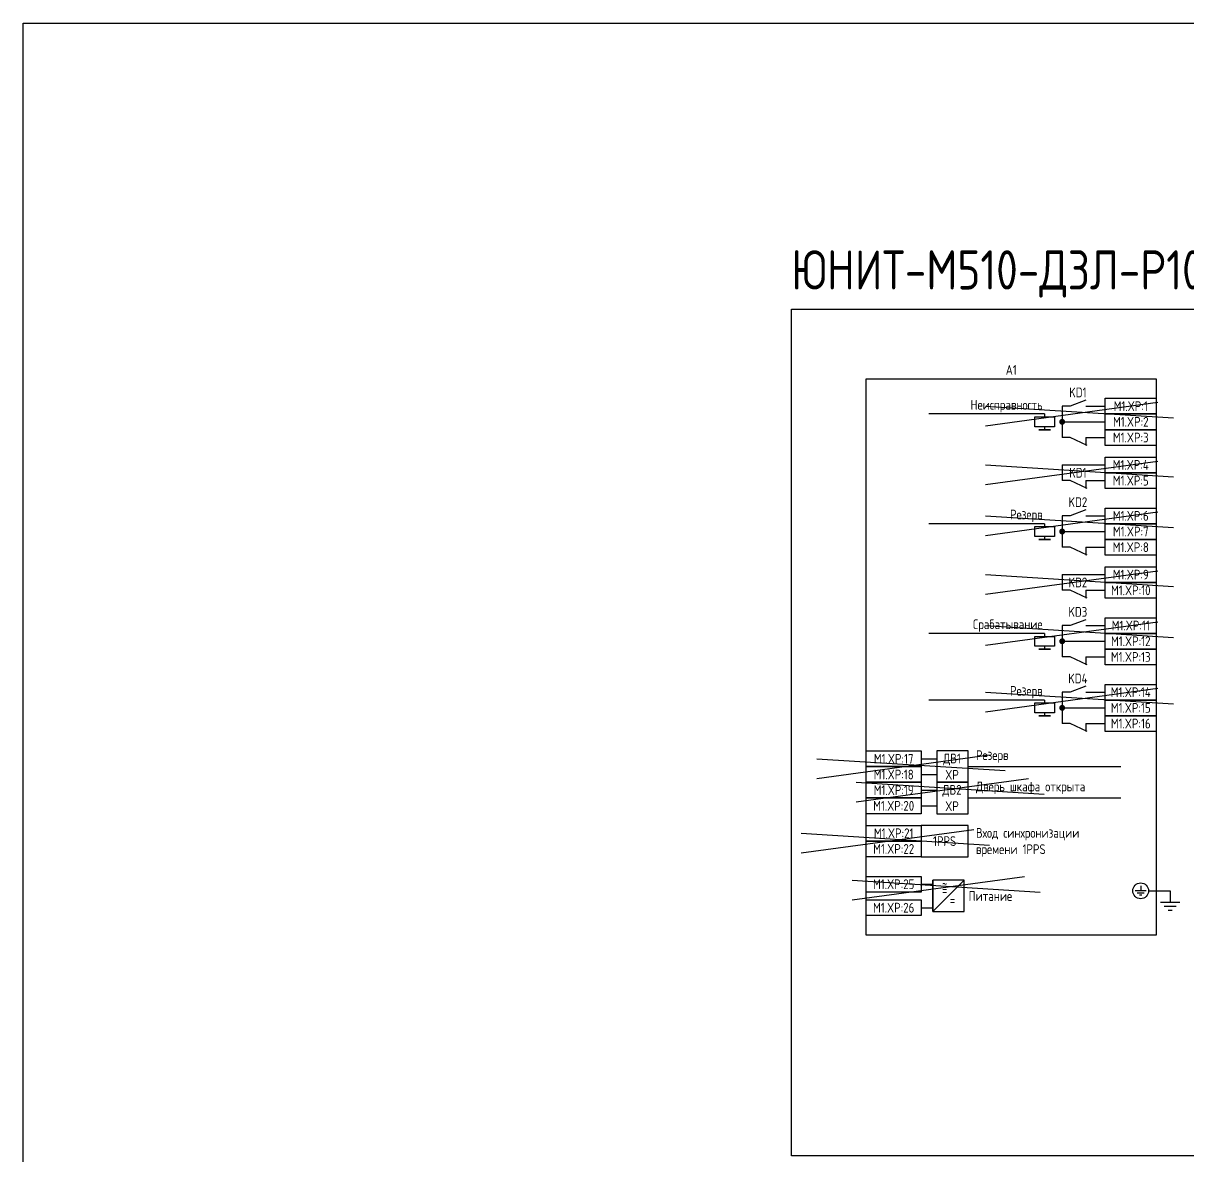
# Model space of a CAD drawing. Header units: millimetres. Extents: x -1036 to 2871, y -90 to 586.
# Drawn here: x -1036 to -738.8, y 297 to 586 of the extents above; entities that cross this region are included whole.
import ezdxf

# ---------------------------------------------------------------- set-up
doc = ezdxf.new("R2010")
doc.units = ezdxf.units.MM
doc.styles.add('Gost_type_A', font='GOST_0.TTF')

# ---------------------------------------------------------------- blocks, each defined once
blk = doc.blocks.new('POINT')
at = {"const_width": 0.75}
blk.add_lwpolyline([(-0.375, 0, 1), (0.375, 0, 1)], format="xyb", close=True, dxfattribs=at)

msp = doc.modelspace()

# ---------------------------------------------------------------- linework, layer by layer
at = {"color": 6}
for p, q in [((-790.47, 483.29), (-746.47, 489.29)), ((-790.47, 488.29), (-742.47, 485.29)), ((-790.47, 468.29), (-746.47, 474.29)), ((-790.47, 473.29), (-742.47, 470.29)), ((-790.47, 427.29), (-746.47, 433.29)), ((-790.47, 432.29), (-742.47, 429.29)), ((-790.47, 410.29), (-746.47, 416.29)), ((-790.47, 415.29), (-742.47, 412.29)), ((-823.47, 387.29), (-779.47, 393.29)), ((-823.47, 392.29), (-775.47, 389.29)), ((-824.47, 362.29), (-780.47, 368.29)), ((-824.47, 367.29), (-776.47, 364.29))]:
    msp.add_line(p, q, dxfattribs=at)
at = {"ltscale": 1.08}
for p, q in [((-768.88, 488.29), (-770.88, 488.29)), ((-770.88, 488.29), (-770.88, 480.29)), ((-764.88, 488.29), (-759.88, 488.29)), ((-770.88, 484.29), (-759.88, 484.29)), ((-768.88, 480.29), (-770.88, 480.29)), ((-764.88, 480.29), (-759.88, 480.29)), ((-770.88, 473.29), (-759.88, 473.29)), ((-768.88, 469.29), (-770.88, 469.29)), ((-764.88, 469.29), (-759.88, 469.29)), ((-768.88, 460.29), (-770.88, 460.29)), ((-770.88, 460.29), (-770.88, 452.29)), ((-764.88, 460.29), (-759.88, 460.29)), ((-770.88, 456.29), (-759.88, 456.29)), ((-768.88, 452.29), (-770.88, 452.29)), ((-764.88, 452.29), (-759.88, 452.29)), ((-770.88, 445.29), (-759.88, 445.29)), ((-768.88, 441.29), (-770.88, 441.29)), ((-764.88, 441.29), (-759.88, 441.29)), ((-768.88, 432.29), (-770.88, 432.29)), ((-770.88, 432.29), (-770.88, 424.29)), ((-764.88, 432.29), (-759.88, 432.29)), ((-770.88, 428.29), (-759.88, 428.29)), ((-768.88, 424.29), (-770.88, 424.29)), ((-764.88, 424.29), (-759.88, 424.29)), ((-768.88, 415.29), (-770.88, 415.29)), ((-770.88, 415.29), (-770.88, 407.29)), ((-764.88, 415.29), (-759.88, 415.29)), ((-770.88, 411.29), (-759.88, 411.29)), ((-768.88, 407.29), (-770.88, 407.29)), ((-764.88, 407.29), (-759.88, 407.29))]:
    msp.add_line(p, q, dxfattribs=at)
at = {"ltscale": 4.32}
for p, q in [((-764.88, 489.79), (-768.88, 488.29)), ((-764.49, 478.29), (-768.88, 480.29)), ((-764.49, 467.29), (-768.88, 469.29)), ((-764.88, 461.79), (-768.88, 460.29)), ((-764.49, 450.29), (-768.88, 452.29)), ((-764.49, 439.29), (-768.88, 441.29)), ((-764.88, 433.79), (-768.88, 432.29)), ((-764.49, 422.29), (-768.88, 424.29)), ((-764.88, 416.79), (-768.88, 415.29)), ((-764.49, 405.29), (-768.88, 407.29)), ((-750.85, 365.89), (-750.85, 364.61)), ((-749.43, 364.61), (-752.28, 364.61)), ((-750, 364.04), (-751.71, 364.04)), ((-750.57, 363.47), (-751.14, 363.47)), ((-743.32, 364.61), (-743.32, 361.61)), ((-740.82, 361.61), (-745.82, 361.61)), ((-741.82, 360.61), (-744.82, 360.61)), ((-742.82, 359.61), (-743.82, 359.61))]:
    msp.add_line(p, q, dxfattribs=at)
for p, q in [((-775.38, 486.29), (-804.88, 486.29)), ((-775.38, 486.29), (-775.38, 485.54)), ((-775.38, 483.04), (-775.38, 482.29)), ((-764.88, 480.29), (-764.88, 478.29)), ((-770.88, 473.29), (-770.88, 469.29)), ((-764.88, 469.29), (-764.88, 467.29)), ((-775.38, 458.29), (-804.88, 458.29)), ((-775.38, 458.29), (-775.38, 457.54)), ((-775.38, 455.04), (-775.38, 454.29)), ((-764.88, 452.29), (-764.88, 450.29)), ((-770.88, 445.29), (-770.88, 441.29)), ((-764.88, 441.29), (-764.88, 439.29)), ((-775.38, 430.29), (-804.88, 430.29)), ((-775.38, 430.29), (-775.38, 429.54)), ((-775.38, 427.04), (-775.38, 426.29)), ((-764.88, 424.29), (-764.88, 422.29)), ((-775.38, 413.29), (-804.88, 413.29)), ((-775.38, 413.29), (-775.38, 412.54)), ((-775.38, 410.04), (-775.38, 409.29)), ((-764.88, 407.29), (-764.88, 405.29)), ((-806.88, 398.29), (-802.88, 398.29)), ((-794.88, 396.29), (-755.88, 396.29)), ((-806.88, 394.29), (-802.88, 394.29)), ((-806.88, 390.29), (-802.88, 390.29)), ((-794.88, 388.29), (-755.88, 388.29)), ((-806.88, 386.29), (-802.88, 386.29)), ((-803.88, 359.29), (-803.88, 367.29)), ((-803.88, 359.29), (-795.88, 367.29)), ((-748.83, 364.61), (-743.32, 364.61))]:
    msp.add_line(p, q)
at = {"color": 3}
for p, q in [((-790.47, 455.29), (-746.47, 461.29)), ((-790.47, 460.29), (-742.47, 457.29)), ((-790.47, 440.29), (-746.47, 446.29)), ((-790.47, 445.29), (-742.47, 442.29)), ((-833.47, 393.29), (-789.47, 399.29)), ((-833.47, 398.29), (-785.47, 395.29)), ((-837.47, 374.29), (-793.47, 380.29)), ((-837.47, 379.29), (-789.47, 376.29))]:
    msp.add_line(p, q, dxfattribs=at)
at = {"ltscale": 4}
for p, q in [((-806.88, 366.29), (-803.88, 366.29)), ((-806.88, 360.29), (-803.88, 360.29))]:
    msp.add_line(p, q, dxfattribs=at)
for points in [[(-1036, 586), (2871, 586), (2871, -90), (-1036, -90)], [(-840, 513), (-276.11, 513), (-276.11, 297), (-840, 297)], [(-820.88, 495.29), (-746.88, 495.29), (-746.88, 353.29), (-820.88, 353.29)], [(-759.88, 490.29), (-746.88, 490.29), (-746.88, 486.29), (-759.88, 486.29)], [(-772.88, 485.54), (-772.88, 483.04), (-777.88, 483.04), (-777.88, 485.54)], [(-759.88, 486.29), (-746.88, 486.29), (-746.88, 482.29), (-759.88, 482.29)], [(-773.88, 482.29), (-776.88, 482.29)], [(-759.88, 482.29), (-746.88, 482.29), (-746.88, 478.29), (-759.88, 478.29)], [(-759.88, 475.29), (-746.88, 475.29), (-746.88, 471.29), (-759.88, 471.29)], [(-759.88, 471.29), (-746.88, 471.29), (-746.88, 467.29), (-759.88, 467.29)], [(-759.88, 462.29), (-746.88, 462.29), (-746.88, 458.29), (-759.88, 458.29)], [(-759.88, 458.29), (-746.88, 458.29), (-746.88, 454.29), (-759.88, 454.29)], [(-772.88, 457.54), (-772.88, 455.04), (-777.88, 455.04), (-777.88, 457.54)], [(-773.88, 454.29), (-776.88, 454.29)], [(-759.88, 454.29), (-746.88, 454.29), (-746.88, 450.29), (-759.88, 450.29)], [(-759.88, 447.29), (-746.88, 447.29), (-746.88, 443.29), (-759.88, 443.29)], [(-759.88, 443.29), (-746.88, 443.29), (-746.88, 439.29), (-759.88, 439.29)], [(-759.88, 434.29), (-746.88, 434.29), (-746.88, 430.29), (-759.88, 430.29)], [(-772.88, 429.54), (-772.88, 427.04), (-777.88, 427.04), (-777.88, 429.54)], [(-759.88, 430.29), (-746.88, 430.29), (-746.88, 426.29), (-759.88, 426.29)], [(-773.88, 426.29), (-776.88, 426.29)], [(-759.88, 426.29), (-746.88, 426.29), (-746.88, 422.29), (-759.88, 422.29)], [(-759.88, 417.29), (-746.88, 417.29), (-746.88, 413.29), (-759.88, 413.29)], [(-759.88, 413.29), (-746.88, 413.29), (-746.88, 409.29), (-759.88, 409.29)], [(-772.88, 412.54), (-772.88, 410.04), (-777.88, 410.04), (-777.88, 412.54)], [(-773.88, 409.29), (-776.88, 409.29)], [(-759.88, 409.29), (-746.88, 409.29), (-746.88, 405.29), (-759.88, 405.29)], [(-820.88, 400.29), (-806.88, 400.29), (-806.88, 396.29), (-820.88, 396.29)], [(-820.88, 396.29), (-806.88, 396.29), (-806.88, 392.29), (-820.88, 392.29)], [(-820.88, 392.29), (-806.88, 392.29), (-806.88, 388.29), (-820.88, 388.29)], [(-820.88, 388.29), (-806.88, 388.29), (-806.88, 384.29), (-820.88, 384.29)], [(-820.88, 381.29), (-806.88, 381.29), (-806.88, 377.29), (-820.88, 377.29)], [(-820.88, 377.29), (-806.88, 377.29), (-806.88, 373.29), (-820.88, 373.29)], [(-820.88, 368.29), (-806.88, 368.29), (-806.88, 364.29), (-820.88, 364.29)], [(-820.88, 362.29), (-806.88, 362.29), (-806.88, 358.29), (-820.88, 358.29)]]:
    msp.add_lwpolyline(points, close=True)
for points in [[(-802.88, 392.29), (-794.88, 392.29), (-794.88, 400.29), (-802.88, 400.29)], [(-802.88, 384.29), (-794.88, 384.29), (-794.88, 392.29), (-802.88, 392.29)], [(-806.88, 373.29), (-794.88, 373.29), (-794.88, 381.29), (-806.88, 381.29)], [(-803.88, 359.29), (-795.88, 359.29), (-795.88, 367.29), (-803.88, 367.29)]]:
    msp.add_lwpolyline(points, close=True, dxfattribs=at)
msp.add_circle((-750.85, 364.61), 2.02)

# ---------------------------------------------------------------- block references
for p in [(-770.88, 484.29), (-770.88, 456.29), (-770.88, 428.29), (-770.88, 411.29)]:
    msp.add_blockref('POINT', p)

# ---------------------------------------------------------------- texts
at = {"style": 'Gost_type_A'}
for s, insert, char_height, width, attachment_point, line_spacing_factor in [('ЮНИТ-М510-ДЗЛ-Р102-К103-В101-В101-М179.0700-С04.03', (-840, 516), 10, 855, 7, 0.9), ('A1', (-783.88, 496.29), 2.5, 74.0002, 8, 0.9), ('Неисправность', (-775.88, 488.29), 2.5, 37, 6, 0.8), ('Резерв', (-775.88, 460.29), 2.5, 37, 6, 0.8), ('Срабатывание', (-775.88, 432.29), 2.5, 37, 6, 0.8), ('Резерв', (-775.88, 415.29), 2.5, 37, 6, 0.8)]:
    msp.add_mtext(s, dxfattribs=dict(at, insert=insert, char_height=char_height, width=width, attachment_point=attachment_point, line_spacing_factor=line_spacing_factor))
at = {"char_height": 2.5, "style": 'Gost_type_A'}
for s, insert, width, attachment_point in [('KD1', (-766.88, 491.79), 8, 5), ('M1.XP:1', (-753.38, 488.29), 13, 5), ('M1.XP:2', (-753.38, 484.29), 13, 5), ('M1.XP:3', (-753.38, 480.29), 13, 5), ('KD1', (-766.88, 471.29), 8, 5), ('M1.XP:4', (-753.38, 473.29), 13, 5), ('M1.XP:5', (-753.38, 469.29), 13, 5), ('KD2', (-766.88, 463.79), 8, 5), ('M1.XP:6', (-753.38, 460.29), 13, 5), ('M1.XP:7', (-753.38, 456.29), 13, 5), ('M1.XP:8', (-753.38, 452.29), 13, 5), ('M1.XP:9', (-753.38, 445.29), 13, 5), ('KD2', (-766.88, 443.29), 8, 5), ('M1.XP:10', (-753.38, 441.29), 13, 5), ('KD3', (-766.88, 435.79), 8, 5), ('M1.XP:11', (-753.38, 432.29), 13, 5), ('M1.XP:12', (-753.38, 428.29), 13, 5), ('M1.XP:13', (-753.38, 424.29), 13, 5), ('KD4', (-766.88, 418.79), 8, 5), ('M1.XP:14', (-753.38, 415.29), 13, 5), ('M1.XP:15', (-753.38, 411.29), 13, 5), ('M1.XP:16', (-753.38, 407.29), 13, 5), ('M1.XP:17', (-813.88, 398.29), 14, 5), ('ДВ1 XP', (-799, 396.29), 7.7588, 5), ('Резерв', (-792.88, 397.29), 27.8465, 7), ('M1.XP:18', (-813.88, 394.29), 14, 5), ('Дверь шкафа открыта', (-792.88, 389.29), 35.9749, 7), ('M1.XP:19', (-813.88, 390.29), 14, 5), ('ДВ2 XP', (-799, 388.29), 7.7588, 5), ('M1.XP:20', (-813.88, 386.29), 14, 5), ('M1.XP:21', (-813.88, 379.29), 14, 5), ('Вход синхронизации\\Pвремени 1PPS', (-792.88, 373.29), 35.9749, 7), ('1PPS', (-800.88, 377.29), 12, 5), ('M1.XP:22', (-813.88, 375.29), 14, 5), ('M1.XP:25', (-813.88, 366.29), 13.9956, 5), ('~', (-800.88, 366.32), 2.7, 5), ('=', (-800.88, 364.82), 6, 5), ('Питание', (-789.21, 363.27), 11.3452, 5), ('M1.XP:26', (-813.88, 360.29), 13.9956, 5), ('=', (-798.88, 362.29), 6, 5)]:
    msp.add_mtext(s, dxfattribs=dict(at, insert=insert, width=width, attachment_point=attachment_point))

doc.saveas('drawing.dxf')
